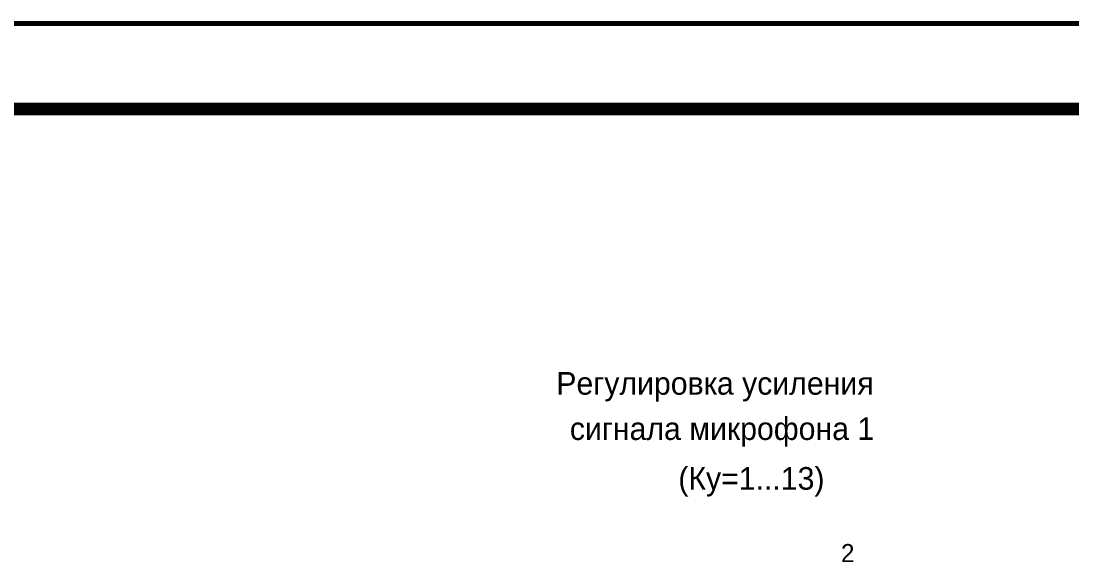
# Model space of a CAD drawing. Header units: millimetres. Extents: x 0 to 420, y 0 to 297.
# Drawn here: x 162.7 to 224.3, y 265.3 to 297.1 of the extents above; entities that cross this region are included whole.
import ezdxf

# ---------------------------------------------------------------- set-up
doc = ezdxf.new("R2010")
doc.units = ezdxf.units.MM
doc.layers.add('Sheet', color=255, linetype='Continuous')

msp = doc.modelspace()

# ---------------------------------------------------------------- linework, layer by layer
at = {"layer": 'Sheet'}
for points, const_width in [([(0.099, 297), (419.901, 297), (419.901, 0), (0.099, 0), (0.099, 297)], 0.3), ([(0.099, 297), (419.901, 297), (419.901, 0), (0.099, 0), (0.099, 297)], 0.3), ([(0.099, 297), (0.099, 0), (419.901, 0), (419.901, 297), (0.099, 297), (0.099, 297)], 0.0991), ([(0.099, 297), (0.099, 0), (419.901, 0), (419.901, 297), (0.099, 297), (0.099, 297)], 0.0991), ([(20.093, 291.999), (414.919, 291.999), (414.919, 7.998), (20.093, 7.998), (20.093, 291.999)], 0.749)]:
    msp.add_lwpolyline(points, close=True, dxfattribs=dict(at, const_width=const_width))

# ---------------------------------------------------------------- texts
for s, height, p in [('Регулировка усиления ', 1.32471, (194.111, 275.275)), ('сигнала микрофона 1 ', 1.32471, (194.905, 272.625)), ('(Ку=1...13)', 1.32471, (201.261, 269.711)), ('2', 1.06, (210.794, 265.472))]:
    msp.add_text(s, height=height, dxfattribs=at).set_placement(p)

doc.saveas('drawing.dxf')
